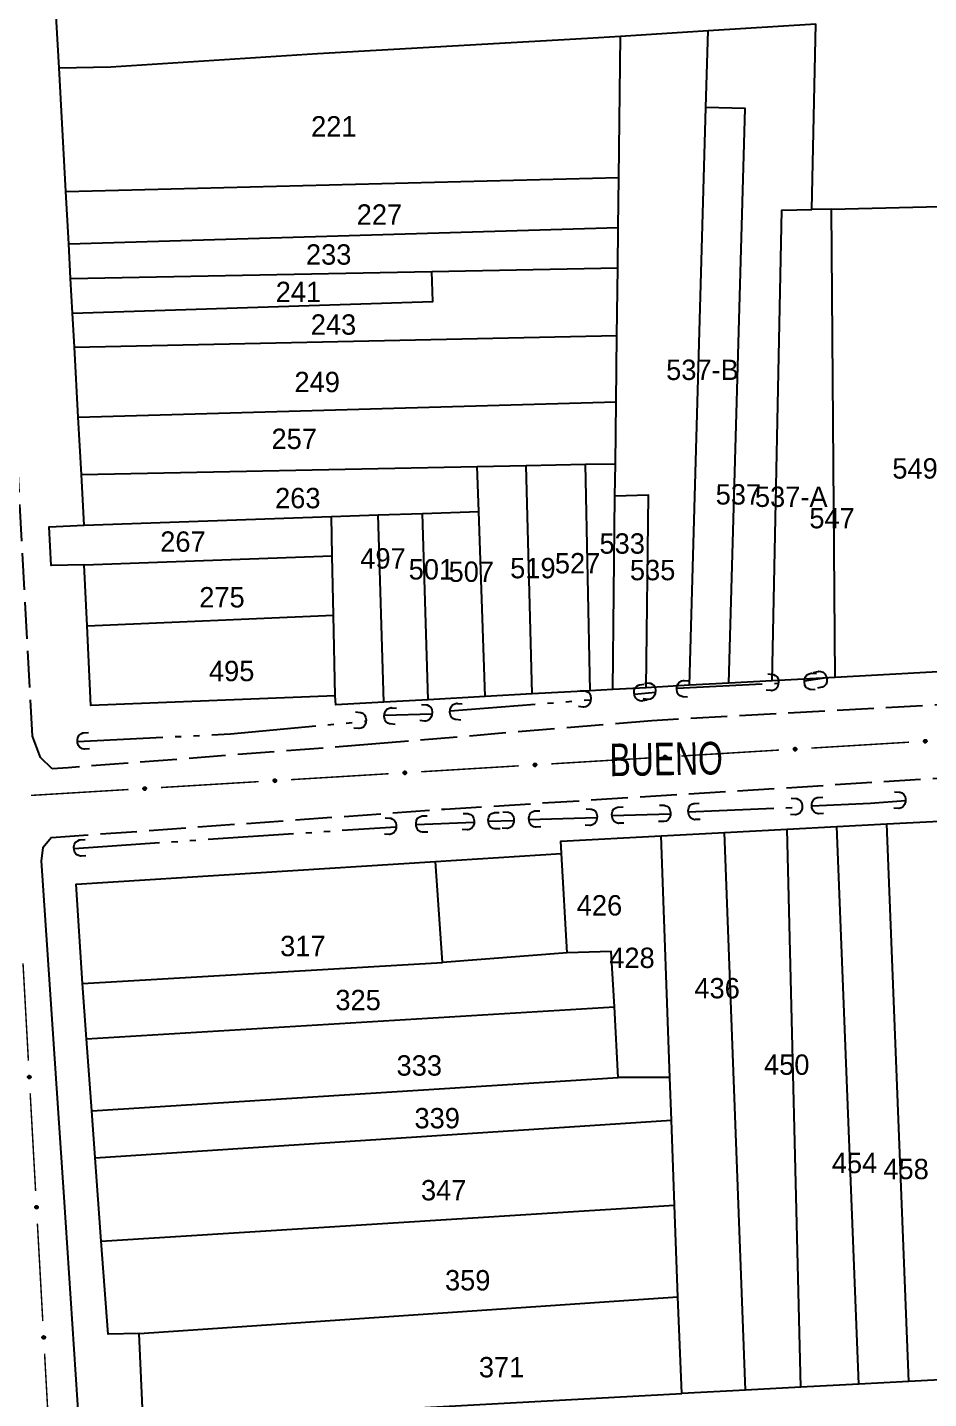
# Model space of a CAD drawing. Extents: x 201053 to 202535, y 4855063 to 4857394.
# Drawn here: x 201629.7 to 201740.4, y 4856616.6 to 4856784.9 of the extents above; entities that cross this region are included whole.
import ezdxf
from ezdxf.enums import TextEntityAlignment as Align

# ---------------------------------------------------------------- set-up
doc = ezdxf.new("R2010")
doc.units = 0
doc.header["$LTSCALE"] = 1.5
doc.header["$MEASUREMENT"] = 0
doc.linetypes.add('TRACO_05', pattern=[11, 7, -1, 0.5, -1, 0.5, -1])
doc.linetypes.add('TRACO_11', pattern=[8, 3, -1, 3, -1])
for name, color, linetype in [('CD_MALHA_LOTES', 7, 'CONTINUOUS'), ('HD-VALAS-DRENOS', 170, 'CONTINUOUS'), ('RU-QUADRA', 210, 'CONTINUOUS'), ('SV-BUEIRO-VALA', 7, 'CONTINUOUS'), ('SV-EIXO-RUA-PAV', 20, 'CONTINUOUS'), ('SV-RUA-PAVIM', 7, 'CONTINUOUS'), ('SV-TXT-RUA-PAV', 7, 'CONTINUOUS'), ('Th_NmrPort', 7, 'CONTINUOUS')]:
    doc.layers.add(name, color=color, linetype=linetype)
doc.styles.add('ARIAL', font='ARIAL.SHX')

# ---------------------------------------------------------------- blocks, each defined once
blk = doc.blocks.new('COD120', base_point=(202246.23, 4857300.32))
at = {"layer": 'SV-BUEIRO-VALA'}
blk.add_lwpolyline([(202245.23, 4857298.92), (202245.23, 4857299.503333), (202245.23, 4857299.590833), (202245.313333, 4857299.824167), (202245.48, 4857300.086667), (202245.73, 4857300.2325), (202246.063333, 4857300.32), (202246.396667, 4857300.32), (202246.73, 4857300.2325), (202246.98, 4857300.086667), (202247.146667, 4857299.824167), (202247.23, 4857299.590833), (202247.23, 4857299.503333), (202247.23, 4857298.92)], dxfattribs=at)

msp = doc.modelspace()

# ---------------------------------------------------------------- linework, layer by layer
at = {"layer": 'CD_MALHA_LOTES', "linetype": 'Continuous', "flags": 128}
for points in [[(201633.61, 4856779.89), (201633.3, 4856785.55), (201632.62, 4856796.88)], [(201702.53, 4856783.8), (201713.29, 4856784.48)], [(201713.02, 4856775.05), (201713.29, 4856784.48)], [(201713.29, 4856784.48), (201726.5, 4856785.32)], [(201726.02, 4856762.5), (201726.5, 4856785.32)], [(201633.61, 4856779.89), (201639.96, 4856780.03), (201665.34, 4856781.66), (201698.5, 4856783.55), (201702.53, 4856783.8)], [(201702.33, 4856766.46), (201702.53, 4856783.8)], [(201634.44, 4856764.73), (201633.61, 4856779.89)], [(201711.01, 4856704.11), (201713.02, 4856775.05)], [(201715.85, 4856704.37), (201717.86, 4856774.9), (201713.02, 4856775.05)], [(201634.44, 4856764.73), (201702.33, 4856766.46)], [(201702.25, 4856760.3), (201702.33, 4856766.46)], [(201634.8, 4856758.31), (201634.44, 4856764.73)], [(201721.17, 4856704.66), (201722.34, 4856762.41), (201726.02, 4856762.5)], [(201728.44, 4856762.56), (201726.02, 4856762.5)], [(201728.44, 4856762.56), (201743.42, 4856762.91)], [(201728.91, 4856705.08), (201728.44, 4856762.56)], [(201634.8, 4856758.31), (201702.25, 4856760.3)], [(201702.19, 4856755.36), (201702.25, 4856760.3)], [(201635.03, 4856754.06), (201634.8, 4856758.31)], [(201679.36, 4856754.92), (201702.19, 4856755.36)], [(201702.1, 4856747.06), (201702.19, 4856755.36)], [(201635.03, 4856754.06), (201679.36, 4856754.92)], [(201635.26, 4856749.8), (201635.03, 4856754.06)], [(201635.26, 4856749.8), (201679.5, 4856751.21), (201679.36, 4856754.92)], [(201635.49, 4856745.6), (201635.26, 4856749.8)], [(201635.49, 4856745.6), (201702.1, 4856747.06)], [(201702, 4856738.9), (201702.1, 4856747.06)], [(201635.97, 4856737.02), (201635.49, 4856745.6)], [(201635.97, 4856737.02), (201702, 4856738.9)], [(201701.91, 4856731.31), (201702, 4856738.9)], [(201636.35, 4856730), (201635.97, 4856737.02)], [(201636.35, 4856730), (201684.95, 4856730.97)], [(201684.95, 4856730.97), (201690.95, 4856731.09)], [(201685.14, 4856725.45), (201684.95, 4856730.97)], [(201690.95, 4856731.09), (201698.25, 4856731.24)], [(201691.68, 4856703.05), (201690.95, 4856731.09)], [(201698.25, 4856731.24), (201701.91, 4856731.31)], [(201698.82, 4856703.45), (201698.25, 4856731.24)], [(201701.86, 4856727.31), (201701.91, 4856731.31)], [(201636.69, 4856723.78), (201636.35, 4856730)], [(201701.58, 4856703.6), (201701.86, 4856727.31)], [(201705.7, 4856703.82), (201705.98, 4856727.45), (201701.86, 4856727.31)], [(201672.79, 4856725.02), (201678.22, 4856725.21)], [(201678.22, 4856725.21), (201685.14, 4856725.45)], [(201678.93, 4856702.34), (201678.22, 4856725.21)], [(201685.94, 4856702.73), (201685.14, 4856725.45)], [(201636.69, 4856718.91), (201632.62, 4856718.8), (201632.39, 4856723.55), (201636.69, 4856723.78)], [(201636.69, 4856723.78), (201667.04, 4856724.82)], [(201667.04, 4856724.82), (201672.79, 4856725.02)], [(201667.15, 4856720), (201667.04, 4856724.82)], [(201673.5, 4856702.04), (201672.79, 4856725.02)], [(201636.69, 4856718.91), (201667.15, 4856720)], [(201667.31, 4856712.71), (201667.15, 4856720)], [(201637.05, 4856711.41), (201636.69, 4856718.91)], [(201637.05, 4856711.41), (201667.31, 4856712.71)], [(201667.52, 4856702.82), (201667.31, 4856712.71)], [(201667.52, 4856702.82), (201637.51, 4856701.63), (201637.05, 4856711.41)], [(201728.91, 4856705.08), (201721.17, 4856704.66)], [(201743.02, 4856705.85), (201728.91, 4856705.08)], [(201698.82, 4856703.45), (201691.68, 4856703.05)], [(201701.58, 4856703.6), (201700.16, 4856703.52), (201698.82, 4856703.45)], [(201705.7, 4856703.82), (201701.58, 4856703.6)], [(201711.01, 4856704.11), (201705.7, 4856703.82)], [(201715.85, 4856704.37), (201711.01, 4856704.11)], [(201721.17, 4856704.66), (201715.85, 4856704.37)], [(201673.5, 4856702.04), (201667.58, 4856701.71), (201667.52, 4856702.82)], [(201678.93, 4856702.34), (201673.5, 4856702.04)], [(201685.94, 4856702.73), (201678.93, 4856702.34)], [(201691.68, 4856703.05), (201685.94, 4856702.73)], [(201715.31, 4856686.04), (201722.99, 4856686.45)], [(201722.99, 4856686.45), (201729.08, 4856686.77)], [(201724.67, 4856617.96), (201722.99, 4856686.45)], [(201729.08, 4856686.77), (201735.22, 4856687.09)], [(201731.8, 4856618.34), (201729.08, 4856686.77)], [(201735.22, 4856687.09), (201747.36, 4856687.73)], [(201737.93, 4856618.67), (201735.22, 4856687.09)], [(201695.29, 4856683.46), (201695.21, 4856684.98), (201707.52, 4856685.63)], [(201707.52, 4856685.63), (201715.31, 4856686.04)], [(201708.59, 4856655.98), (201707.52, 4856685.63)], [(201717.87, 4856617.59), (201715.31, 4856686.04)], [(201679.84, 4856682.49), (201695.29, 4856683.46)], [(201695.97, 4856671.27), (201695.29, 4856683.46)], [(201635.72, 4856679.72), (201679.84, 4856682.49)], [(201680.68, 4856670.08), (201679.84, 4856682.49)], [(201636.48, 4856667.53), (201635.72, 4856679.72)], [(201695.97, 4856671.27), (201680.68, 4856670.08)], [(201701.78, 4856664.66), (201701.4, 4856671.44), (201695.97, 4856671.27)], [(201636.48, 4856667.53), (201680.68, 4856670.08)], [(201636.98, 4856660.73), (201636.48, 4856667.53)], [(201636.98, 4856660.73), (201701.78, 4856664.66)], [(201702.25, 4856655.98), (201701.78, 4856664.66)], [(201637.62, 4856651.9), (201636.98, 4856660.73)], [(201637.62, 4856651.9), (201702.25, 4856655.98)], [(201708.59, 4856655.98), (201702.25, 4856655.98)], [(201708.78, 4856650.72), (201708.59, 4856655.98)], [(201638.05, 4856646.1), (201637.62, 4856651.9)], [(201638.05, 4856646.1), (201708.78, 4856650.72)], [(201709.15, 4856640.29), (201708.78, 4856650.72)], [(201638.79, 4856635.89), (201638.05, 4856646.1)], [(201638.79, 4856635.89), (201709.15, 4856640.29)], [(201709.56, 4856629.07), (201709.15, 4856640.29)], [(201643.45, 4856624.56), (201639.63, 4856624.48), (201638.79, 4856635.89)], [(201643.45, 4856624.56), (201709.56, 4856629.07)], [(201710.07, 4856617.17), (201709.56, 4856629.07)], [(201643.92, 4856613.6), (201643.45, 4856624.56)], [(201745.57, 4856619.09), (201737.93, 4856618.67)], [(201717.87, 4856617.59), (201710.07, 4856617.17)], [(201724.67, 4856617.96), (201717.87, 4856617.59)], [(201731.8, 4856618.34), (201724.67, 4856617.96)], [(201737.93, 4856618.67), (201731.8, 4856618.34)], [(201643.92, 4856613.6), (201710.07, 4856617.17)]]:
    msp.add_lwpolyline(points, dxfattribs=at)
at = {"layer": 'HD-VALAS-DRENOS', "linetype": 'TRACO_05'}
for points in [[(201725.13, 4856704.67, 3.42), (201727.82, 4856705.05, 3.42)], [(201704.24, 4856703.02, 3.41), (201706.82, 4856703.29, 3.42)], [(201709.45, 4856703.78, 3.42), (201721.93, 4856704.37, 3.42)], [(201681.61, 4856700.97, 3.4), (201698.88, 4856702.34, 3.41)], [(201673.55, 4856700.44, 3.4), (201679.41, 4856700.63, 3.41)], [(201635.88, 4856697.21, 3.4), (201654.66, 4856698.15, 3.4), (201671.28, 4856699.71, 3.4)], [(201726.02, 4856689.3, 3.26), (201733.22, 4856689.65, 3.26), (201737.53, 4856689.96, 3.26)], [(201701.5, 4856688.13, 3.47), (201708.67, 4856688.34, 3.47)], [(201710.86, 4856688.58, 3.23), (201724.84, 4856689.17, 3.25)], [(201635.45, 4856684.1, 3.89), (201675, 4856686.76, 3.51)], [(201677.44, 4856687.03, 3.46), (201684.56, 4856687.32, 3.47)], [(201686.31, 4856687.44, 3.47), (201689.45, 4856687.51, 3.47)], [(201691.3, 4856687.65, 3.47), (201699.65, 4856687.88, 3.47)]]:
    msp.add_polyline3d(points, dxfattribs=at)
at = {"layer": 'RU-QUADRA', "linetype": 'Continuous', "flags": 128}
for points in [[(201743.02, 4856705.85), (201728.91, 4856705.08), (201721.17, 4856704.66), (201715.85, 4856704.37), (201711.01, 4856704.11), (201705.7, 4856703.82), (201701.58, 4856703.6), (201700.16, 4856703.52), (201698.82, 4856703.45), (201691.68, 4856703.05), (201685.94, 4856702.73), (201678.93, 4856702.34), (201673.5, 4856702.04), (201667.58, 4856701.71), (201667.52, 4856702.82), (201637.51, 4856701.63), (201637.05, 4856711.41), (201636.69, 4856718.91), (201632.62, 4856718.8), (201632.39, 4856723.55), (201636.69, 4856723.78), (201636.35, 4856730), (201635.97, 4856737.02), (201635.49, 4856745.6), (201635.26, 4856749.8), (201635.03, 4856754.06), (201634.8, 4856758.31), (201634.44, 4856764.73), (201633.61, 4856779.89), (201632.62, 4856796.88)], [(201643.92, 4856613.6), (201643.45, 4856624.56), (201639.63, 4856624.48), (201638.79, 4856635.89), (201638.05, 4856646.1), (201637.62, 4856651.9), (201636.98, 4856660.73), (201636.48, 4856667.53), (201635.72, 4856679.72), (201679.84, 4856682.49), (201695.29, 4856683.46), (201695.21, 4856684.98), (201707.52, 4856685.63), (201715.31, 4856686.04), (201722.99, 4856686.45), (201729.08, 4856686.77), (201735.22, 4856687.09), (201747.36, 4856687.73)]]:
    msp.add_lwpolyline(points, dxfattribs=at)
at = {"layer": 'SV-EIXO-RUA-PAV'}
for points in [[(201723.831424, 4856696.384986), (201723.86333, 4856696.422054), (201723.898331, 4856696.447388), (201723.933606, 4856696.460115), (201723.96771, 4856696.463234), (201724.002959, 4856696.462495), (201724.038333, 4856696.453909), (201724.075484, 4856696.435683), (201724.112893, 4856696.403938), (201724.136488, 4856696.366376), (201724.150816, 4856696.332461), (201724.156116, 4856696.297087), (201724.154824, 4856696.262856), (201724.14469, 4856696.226406), (201724.125852, 4856696.188938), (201724.093021, 4856696.152094), (201724.058536, 4856696.127493), (201724.024093, 4856696.116079), (201723.988497, 4856696.110976), (201723.952519, 4856696.112162), (201723.917844, 4856696.12079), (201723.880153, 4856696.139825), (201723.844218, 4856696.172711), (201723.819289, 4856696.206826), (201723.807394, 4856696.241099), (201723.803159, 4856696.276257), (201723.803471, 4856696.311621), (201723.810621, 4856696.347539), (201723.831424, 4856696.384986)], [(201739.802122, 4856697.352869), (201739.834028, 4856697.389937), (201739.86903, 4856697.41527), (201739.904304, 4856697.427998), (201739.938408, 4856697.431116), (201739.973657, 4856697.430377), (201740.009032, 4856697.421791), (201740.046182, 4856697.403565), (201740.083591, 4856697.37182), (201740.107186, 4856697.334259), (201740.121514, 4856697.300343), (201740.126814, 4856697.264969), (201740.125522, 4856697.230738), (201740.115389, 4856697.194289), (201740.096551, 4856697.15682), (201740.063719, 4856697.119977), (201740.029234, 4856697.095376), (201739.994792, 4856697.083961), (201739.959195, 4856697.078859), (201739.923218, 4856697.080044), (201739.888542, 4856697.088673), (201739.850852, 4856697.107708), (201739.814916, 4856697.140594), (201739.789987, 4856697.174708), (201739.778092, 4856697.208982), (201739.773857, 4856697.24414), (201739.774169, 4856697.279503), (201739.781319, 4856697.315422), (201739.802122, 4856697.352869)], [(201707.860725, 4856695.417104), (201707.892631, 4856695.454172), (201707.927633, 4856695.479505), (201707.962908, 4856695.492232), (201707.997012, 4856695.495351), (201708.032261, 4856695.494612), (201708.067635, 4856695.486026), (201708.104786, 4856695.4678), (201708.142194, 4856695.436055), (201708.16579, 4856695.398494), (201708.180118, 4856695.364578), (201708.185417, 4856695.329204), (201708.184126, 4856695.294973), (201708.173992, 4856695.258524), (201708.155154, 4856695.221055), (201708.122323, 4856695.184212), (201708.087838, 4856695.159611), (201708.053395, 4856695.148196), (201708.017799, 4856695.143094), (201707.981821, 4856695.144279), (201707.947146, 4856695.152908), (201707.909455, 4856695.171942), (201707.87352, 4856695.204829), (201707.848591, 4856695.238943), (201707.836695, 4856695.273216), (201707.832461, 4856695.308375), (201707.832772, 4856695.343738), (201707.839923, 4856695.379657), (201707.860725, 4856695.417104)], [(201675.919329, 4856693.481338), (201675.951235, 4856693.518406), (201675.986237, 4856693.54374), (201676.021511, 4856693.556467), (201676.055615, 4856693.559586), (201676.090864, 4856693.558847), (201676.126238, 4856693.550261), (201676.163389, 4856693.532035), (201676.200798, 4856693.50029), (201676.224393, 4856693.462729), (201676.238721, 4856693.428813), (201676.244021, 4856693.393439), (201676.242729, 4856693.359208), (201676.232595, 4856693.322758), (201676.213758, 4856693.28529), (201676.180926, 4856693.248447), (201676.146441, 4856693.223846), (201676.111999, 4856693.212431), (201676.076402, 4856693.207328), (201676.040424, 4856693.208514), (201676.005749, 4856693.217142), (201675.968059, 4856693.236177), (201675.932123, 4856693.269064), (201675.907194, 4856693.303178), (201675.895299, 4856693.337451), (201675.891064, 4856693.37261), (201675.891376, 4856693.407973), (201675.898526, 4856693.443891), (201675.919329, 4856693.481338)], [(201691.890027, 4856694.449221), (201691.921933, 4856694.486289), (201691.956935, 4856694.511623), (201691.992209, 4856694.52435), (201692.026313, 4856694.527469), (201692.061563, 4856694.52673), (201692.096937, 4856694.518144), (201692.134087, 4856694.499918), (201692.171496, 4856694.468173), (201692.195092, 4856694.430611), (201692.209419, 4856694.396696), (201692.214719, 4856694.361322), (201692.213427, 4856694.327091), (201692.203294, 4856694.290641), (201692.184456, 4856694.253173), (201692.151624, 4856694.216329), (201692.117139, 4856694.191728), (201692.082697, 4856694.180314), (201692.0471, 4856694.175211), (201692.011123, 4856694.176397), (201691.976447, 4856694.185025), (201691.938757, 4856694.20406), (201691.902822, 4856694.236946), (201691.877892, 4856694.271061), (201691.865997, 4856694.305334), (201691.861763, 4856694.340492), (201691.862074, 4856694.375856), (201691.869224, 4856694.411774), (201691.890027, 4856694.449221)], [(201643.977932, 4856691.545573), (201644.009838, 4856691.582641), (201644.04484, 4856691.607975), (201644.080115, 4856691.620702), (201644.114218, 4856691.623821), (201644.149468, 4856691.623082), (201644.184842, 4856691.614496), (201644.221992, 4856691.59627), (201644.259401, 4856691.564525), (201644.282997, 4856691.526963), (201644.297325, 4856691.493048), (201644.302624, 4856691.457674), (201644.301333, 4856691.423443), (201644.291199, 4856691.386993), (201644.272361, 4856691.349525), (201644.23953, 4856691.312682), (201644.205045, 4856691.28808), (201644.170602, 4856691.276666), (201644.135006, 4856691.271563), (201644.099028, 4856691.272749), (201644.064352, 4856691.281377), (201644.026662, 4856691.300412), (201643.990727, 4856691.333299), (201643.965797, 4856691.367413), (201643.953902, 4856691.401686), (201643.949668, 4856691.436844), (201643.949979, 4856691.472208), (201643.957129, 4856691.508126), (201643.977932, 4856691.545573)], [(201659.948631, 4856692.513456), (201659.980537, 4856692.550524), (201660.015538, 4856692.575858), (201660.050813, 4856692.588585), (201660.084917, 4856692.591703), (201660.120166, 4856692.590964), (201660.15554, 4856692.582379), (201660.192691, 4856692.564153), (201660.2301, 4856692.532407), (201660.253695, 4856692.494846), (201660.268023, 4856692.460931), (201660.273322, 4856692.425556), (201660.272031, 4856692.391326), (201660.261897, 4856692.354876), (201660.243059, 4856692.317408), (201660.210228, 4856692.280564), (201660.175743, 4856692.255963), (201660.1413, 4856692.244549), (201660.105704, 4856692.239446), (201660.069726, 4856692.240632), (201660.035051, 4856692.24926), (201659.99736, 4856692.268295), (201659.961425, 4856692.301181), (201659.936496, 4856692.335296), (201659.924601, 4856692.369569), (201659.920366, 4856692.404727), (201659.920677, 4856692.440091), (201659.927828, 4856692.476009), (201659.948631, 4856692.513456)], [(201630.057252, 4856656.175055), (201630.094151, 4856656.142954), (201630.1193, 4856656.107819), (201630.131841, 4856656.072478), (201630.13478, 4856656.038358), (201630.133855, 4856656.003113), (201630.125083, 4856655.967785), (201630.106662, 4856655.930731), (201630.07472, 4856655.89349), (201630.037034, 4856655.870093), (201630.003044, 4856655.855944), (201629.967642, 4856655.850831), (201629.933419, 4856655.852303), (201629.897023, 4856655.862628), (201629.859655, 4856655.881664), (201629.822985, 4856655.914689), (201629.798566, 4856655.949303), (201629.787333, 4856655.983805), (201629.782418, 4856656.019428), (201629.783793, 4856656.055399), (201629.792604, 4856656.090028), (201629.811837, 4856656.127618), (201629.844913, 4856656.163379), (201629.879158, 4856656.188129), (201629.913494, 4856656.199843), (201629.948674, 4856656.203892), (201629.984035, 4856656.203394), (201630.019915, 4856656.196055), (201630.057252, 4856656.175055)], [(201630.940931, 4856640.199476), (201630.97783, 4856640.167375), (201631.002979, 4856640.13224), (201631.01552, 4856640.096899), (201631.018459, 4856640.062779), (201631.017534, 4856640.027535), (201631.008762, 4856639.992206), (201630.990341, 4856639.955152), (201630.958399, 4856639.917911), (201630.920713, 4856639.894514), (201630.886723, 4856639.880365), (201630.851321, 4856639.875252), (201630.817098, 4856639.876724), (201630.780702, 4856639.88705), (201630.743334, 4856639.906085), (201630.706664, 4856639.93911), (201630.682245, 4856639.973724), (201630.671012, 4856640.008227), (201630.666097, 4856640.04385), (201630.667472, 4856640.07982), (201630.676283, 4856640.11445), (201630.695517, 4856640.15204), (201630.728592, 4856640.187801), (201630.762837, 4856640.21255), (201630.797173, 4856640.224264), (201630.832353, 4856640.228313), (201630.867714, 4856640.227816), (201630.903594, 4856640.220476), (201630.940931, 4856640.199476)], [(201631.82461, 4856624.223898), (201631.86151, 4856624.191797), (201631.886658, 4856624.156662), (201631.899199, 4856624.121321), (201631.902138, 4856624.087201), (201631.901214, 4856624.051956), (201631.892441, 4856624.016628), (201631.87402, 4856623.979574), (201631.842078, 4856623.942333), (201631.804392, 4856623.918935), (201631.770402, 4856623.904787), (201631.735, 4856623.899674), (201631.700777, 4856623.901146), (201631.664381, 4856623.911471), (201631.627013, 4856623.930506), (201631.590343, 4856623.963532), (201631.565924, 4856623.998146), (201631.554691, 4856624.032648), (201631.549776, 4856624.068271), (201631.551151, 4856624.104242), (201631.559962, 4856624.138871), (201631.579196, 4856624.176461), (201631.612271, 4856624.212222), (201631.646516, 4856624.236971), (201631.680852, 4856624.248686), (201631.716032, 4856624.252735), (201631.751393, 4856624.252237), (201631.787273, 4856624.244898), (201631.82461, 4856624.223898)]]:
    msp.add_lwpolyline(points, close=True, dxfattribs=at)
for points in [[(201723.831424, 4856696.384986), (201724.075484, 4856696.435683)], [(201723.849624, 4856696.404471), (201724.049552, 4856696.443928)], [(201723.86333, 4856696.422054), (201724.038333, 4856696.453909)], [(201723.88322, 4856696.436582), (201724.01187, 4856696.456682)], [(201723.898331, 4856696.447388), (201724.002959, 4856696.462495)], [(201739.773857, 4856697.24414), (201740.121514, 4856697.300343)], [(201739.774169, 4856697.279503), (201740.107186, 4856697.334259)], [(201739.777727, 4856697.263144), (201740.109277, 4856697.31878)], [(201739.778092, 4856697.208982), (201740.126814, 4856697.264969)], [(201739.778594, 4856697.226287), (201740.122567, 4856697.279942)], [(201739.781319, 4856697.315422), (201740.083591, 4856697.37182)], [(201739.782474, 4856697.297608), (201740.090787, 4856697.353202)], [(201739.78755, 4856697.191287), (201740.123186, 4856697.247171)], [(201739.789987, 4856697.174708), (201740.125522, 4856697.230738)], [(201739.792669, 4856697.332401), (201740.061483, 4856697.385602)], [(201739.802122, 4856697.352869), (201740.046182, 4856697.403565)], [(201739.804679, 4856697.156783), (201740.115798, 4856697.21118)], [(201739.814916, 4856697.140594), (201740.115389, 4856697.194289)], [(201739.820322, 4856697.372354), (201740.02025, 4856697.411811)], [(201739.834028, 4856697.389937), (201740.009032, 4856697.421791)], [(201739.836624, 4856697.12591), (201740.102962, 4856697.17486)], [(201739.850852, 4856697.107708), (201740.096551, 4856697.15682)], [(201739.853918, 4856697.404464), (201739.982568, 4856697.424564)], [(201739.86903, 4856697.41527), (201739.973657, 4856697.430377)], [(201739.87505, 4856697.100898), (201740.072419, 4856697.137466)], [(201739.888542, 4856697.088673), (201740.063719, 4856697.119977)], [(201739.910173, 4856697.085255), (201740.040102, 4856697.1068)], [(201739.923218, 4856697.080044), (201740.029234, 4856697.095376)], [(201707.832461, 4856695.308375), (201708.180118, 4856695.364578)], [(201707.832772, 4856695.343738), (201708.16579, 4856695.398494)], [(201707.836331, 4856695.327379), (201708.16788, 4856695.383015)], [(201707.836695, 4856695.273216), (201708.185417, 4856695.329204)], [(201707.837197, 4856695.290522), (201708.18117, 4856695.344177)], [(201707.839923, 4856695.379657), (201708.142194, 4856695.436055)], [(201707.841077, 4856695.361842), (201708.14939, 4856695.417437)], [(201707.846154, 4856695.255522), (201708.181789, 4856695.311406)], [(201707.848591, 4856695.238943), (201708.184126, 4856695.294973)], [(201707.851272, 4856695.396636), (201708.120086, 4856695.449837)], [(201707.860725, 4856695.417104), (201708.104786, 4856695.4678)], [(201707.863282, 4856695.221017), (201708.174401, 4856695.275415)], [(201707.87352, 4856695.204829), (201708.173992, 4856695.258524)], [(201707.878925, 4856695.436589), (201708.078854, 4856695.476045)], [(201707.892631, 4856695.454172), (201708.067635, 4856695.486026)], [(201707.895228, 4856695.190145), (201708.161565, 4856695.239094)], [(201707.909455, 4856695.171942), (201708.155154, 4856695.221055)], [(201707.912522, 4856695.468699), (201708.041171, 4856695.488799)], [(201707.927633, 4856695.479505), (201708.032261, 4856695.494612)], [(201707.933653, 4856695.165133), (201708.131023, 4856695.201701)], [(201707.947146, 4856695.152908), (201708.122323, 4856695.184212)], [(201707.968777, 4856695.14949), (201708.098706, 4856695.171035)], [(201707.981821, 4856695.144279), (201708.087838, 4856695.159611)], [(201723.803159, 4856696.276257), (201724.150816, 4856696.332461)], [(201723.803471, 4856696.311621), (201724.136488, 4856696.366376)], [(201723.807029, 4856696.295262), (201724.138579, 4856696.350898)], [(201723.807394, 4856696.241099), (201724.156116, 4856696.297087)], [(201723.807896, 4856696.258405), (201724.151869, 4856696.312059)], [(201723.810621, 4856696.347539), (201724.112893, 4856696.403938)], [(201723.811776, 4856696.329725), (201724.120088, 4856696.38532)], [(201723.816852, 4856696.223405), (201724.152488, 4856696.279288)], [(201723.819289, 4856696.206826), (201724.154824, 4856696.262856)], [(201723.82197, 4856696.364519), (201724.090784, 4856696.417719)], [(201723.83398, 4856696.1889), (201724.1451, 4856696.243298)], [(201723.844218, 4856696.172711), (201724.14469, 4856696.226406)], [(201723.865926, 4856696.158027), (201724.132264, 4856696.206977)], [(201723.880153, 4856696.139825), (201724.125852, 4856696.188938)], [(201723.904351, 4856696.133016), (201724.101721, 4856696.169583)], [(201723.917844, 4856696.12079), (201724.093021, 4856696.152094)], [(201723.939475, 4856696.117373), (201724.069404, 4856696.138917)], [(201723.952519, 4856696.112162), (201724.058536, 4856696.127493)], [(201675.891064, 4856693.37261), (201676.238721, 4856693.428813)], [(201675.891376, 4856693.407973), (201676.224393, 4856693.462729)], [(201675.894934, 4856693.391614), (201676.226484, 4856693.44725)], [(201675.895299, 4856693.337451), (201676.244021, 4856693.393439)], [(201675.895801, 4856693.354757), (201676.239774, 4856693.408411)], [(201675.898526, 4856693.443891), (201676.200798, 4856693.50029)], [(201675.899681, 4856693.426077), (201676.207993, 4856693.481672)], [(201675.904757, 4856693.319757), (201676.240393, 4856693.37564)], [(201675.907194, 4856693.303178), (201676.242729, 4856693.359208)], [(201675.909875, 4856693.460871), (201676.178689, 4856693.514072)], [(201675.919329, 4856693.481338), (201676.163389, 4856693.532035)], [(201675.921886, 4856693.285252), (201676.233005, 4856693.33965)], [(201675.932123, 4856693.269064), (201676.232595, 4856693.322758)], [(201675.937529, 4856693.500823), (201676.137457, 4856693.54028)], [(201675.951235, 4856693.518406), (201676.126238, 4856693.550261)], [(201675.953831, 4856693.25438), (201676.220169, 4856693.303329)], [(201675.968059, 4856693.236177), (201676.213758, 4856693.28529)], [(201675.971125, 4856693.532934), (201676.099775, 4856693.553034)], [(201675.986237, 4856693.54374), (201676.090864, 4856693.558847)], [(201675.992257, 4856693.229368), (201676.189626, 4856693.265936)], [(201676.005749, 4856693.217142), (201676.180926, 4856693.248447)], [(201676.02738, 4856693.213725), (201676.157309, 4856693.23527)], [(201676.040424, 4856693.208514), (201676.146441, 4856693.223846)], [(201691.861763, 4856694.340492), (201692.209419, 4856694.396696)], [(201691.862074, 4856694.375856), (201692.195092, 4856694.430611)], [(201691.865633, 4856694.359497), (201692.197182, 4856694.415132)], [(201691.865997, 4856694.305334), (201692.214719, 4856694.361322)], [(201691.866499, 4856694.322639), (201692.210472, 4856694.376294)], [(201691.869224, 4856694.411774), (201692.171496, 4856694.468173)], [(201691.870379, 4856694.39396), (201692.178692, 4856694.449554)], [(201691.875455, 4856694.28764), (201692.211091, 4856694.343523)], [(201691.877892, 4856694.271061), (201692.213427, 4856694.327091)], [(201691.880574, 4856694.428753), (201692.149388, 4856694.481954)], [(201691.890027, 4856694.449221), (201692.134087, 4856694.499918)], [(201691.892584, 4856694.253135), (201692.203703, 4856694.307533)], [(201691.902822, 4856694.236946), (201692.203294, 4856694.290641)], [(201691.908227, 4856694.468706), (201692.108156, 4856694.508163)], [(201691.921933, 4856694.486289), (201692.096937, 4856694.518144)], [(201691.924529, 4856694.222262), (201692.190867, 4856694.271212)], [(201691.938757, 4856694.20406), (201692.184456, 4856694.253173)], [(201691.941824, 4856694.500817), (201692.070473, 4856694.520916)], [(201691.956935, 4856694.511623), (201692.061563, 4856694.52673)], [(201691.962955, 4856694.19725), (201692.160325, 4856694.233818)], [(201691.976447, 4856694.185025), (201692.151624, 4856694.216329)], [(201691.998079, 4856694.181608), (201692.128007, 4856694.203152)], [(201692.011123, 4856694.176397), (201692.117139, 4856694.191728)], [(201643.949668, 4856691.436844), (201644.297325, 4856691.493048)], [(201643.949979, 4856691.472208), (201644.282997, 4856691.526963)], [(201643.953538, 4856691.455849), (201644.285087, 4856691.511485)], [(201643.953902, 4856691.401686), (201644.302624, 4856691.457674)], [(201643.954404, 4856691.418992), (201644.298377, 4856691.472646)], [(201643.957129, 4856691.508126), (201644.259401, 4856691.564525)], [(201643.958284, 4856691.490312), (201644.266597, 4856691.545907)], [(201643.963361, 4856691.383992), (201644.298996, 4856691.439875)], [(201643.965797, 4856691.367413), (201644.301333, 4856691.423443)], [(201643.968479, 4856691.525106), (201644.237293, 4856691.578306)], [(201643.977932, 4856691.545573), (201644.221992, 4856691.59627)], [(201643.980489, 4856691.349487), (201644.291608, 4856691.403885)], [(201643.990727, 4856691.333299), (201644.291199, 4856691.386993)], [(201643.996132, 4856691.565058), (201644.196061, 4856691.604515)], [(201644.009838, 4856691.582641), (201644.184842, 4856691.614496)], [(201644.029729, 4856691.597169), (201644.158378, 4856691.617269)], [(201644.04484, 4856691.607975), (201644.149468, 4856691.623082)], [(201659.920366, 4856692.404727), (201660.268023, 4856692.460931)], [(201659.920677, 4856692.440091), (201660.253695, 4856692.494846)], [(201659.924236, 4856692.423731), (201660.255786, 4856692.479367)], [(201659.924601, 4856692.369569), (201660.273322, 4856692.425556)], [(201659.925103, 4856692.386874), (201660.269076, 4856692.440529)], [(201659.927828, 4856692.476009), (201660.2301, 4856692.532407)], [(201659.928983, 4856692.458195), (201660.237295, 4856692.513789)], [(201659.934059, 4856692.351874), (201660.269695, 4856692.407758)], [(201659.936496, 4856692.335296), (201660.272031, 4856692.391326)], [(201659.939177, 4856692.492988), (201660.207991, 4856692.546189)], [(201659.948631, 4856692.513456), (201660.192691, 4856692.564153)], [(201659.951187, 4856692.31737), (201660.262307, 4856692.371767)], [(201659.961425, 4856692.301181), (201660.261897, 4856692.354876)], [(201659.96683, 4856692.532941), (201660.166759, 4856692.572398)], [(201659.980537, 4856692.550524), (201660.15554, 4856692.582379)], [(201659.983133, 4856692.286497), (201660.24947, 4856692.335447)], [(201659.99736, 4856692.268295), (201660.243059, 4856692.317408)], [(201660.000427, 4856692.565051), (201660.129076, 4856692.585151)], [(201660.015538, 4856692.575858), (201660.120166, 4856692.590964)], [(201660.021558, 4856692.261485), (201660.218928, 4856692.298053)], [(201660.035051, 4856692.24926), (201660.210228, 4856692.280564)], [(201660.056682, 4856692.245843), (201660.186611, 4856692.267387)], [(201660.069726, 4856692.240632), (201660.175743, 4856692.255963)], [(201644.012435, 4856691.318615), (201644.278772, 4856691.367564)], [(201644.026662, 4856691.300412), (201644.272361, 4856691.349525)], [(201644.05086, 4856691.293603), (201644.24823, 4856691.330171)], [(201644.064352, 4856691.281377), (201644.23953, 4856691.312682)], [(201644.085984, 4856691.27796), (201644.215913, 4856691.299504)], [(201644.099028, 4856691.272749), (201644.205045, 4856691.28808)], [(201629.783793, 4856656.055399), (201629.798566, 4856655.949303)], [(201629.789073, 4856656.068416), (201629.809932, 4856655.938375)], [(201629.792604, 4856656.090028), (201629.822985, 4856655.914689)], [(201629.804901, 4856656.103456), (201629.840428, 4856655.905897)], [(201629.811837, 4856656.127618), (201629.859655, 4856655.881664)], [(201629.830115, 4856656.141749), (201629.87766, 4856655.875157)], [(201629.844913, 4856656.163379), (201629.897023, 4856655.862628)], [(201629.861155, 4856656.173532), (201629.913912, 4856655.86213)], [(201629.879158, 4856656.188129), (201629.933419, 4856655.852303)], [(201629.89575, 4856656.190478), (201629.949863, 4856655.854552)], [(201629.913494, 4856656.199843), (201629.967642, 4856655.850831)], [(201629.930796, 4856656.19925), (201629.982637, 4856655.854999)], [(201629.948674, 4856656.203892), (201630.003044, 4856655.855944)], [(201629.967658, 4856656.199922), (201630.021545, 4856655.868084)], [(201629.984035, 4856656.203394), (201630.037034, 4856655.870093)], [(201630.002095, 4856656.194994), (201630.056064, 4856655.886392)], [(201630.019915, 4856656.196055), (201630.07472, 4856655.89349)], [(201630.036835, 4856656.184616), (201630.088618, 4856655.915525)], [(201630.057252, 4856656.175055), (201630.106662, 4856655.930731)], [(201630.076641, 4856656.156752), (201630.115043, 4856655.956619)], [(201630.094151, 4856656.142954), (201630.125083, 4856655.967785)], [(201630.108574, 4856656.122987), (201630.127995, 4856655.994233)], [(201630.1193, 4856656.107819), (201630.133855, 4856656.003113)], [(201630.667472, 4856640.07982), (201630.682245, 4856639.973724)], [(201630.672752, 4856640.092837), (201630.693611, 4856639.962796)], [(201630.676283, 4856640.11445), (201630.706664, 4856639.93911)], [(201630.68858, 4856640.127878), (201630.724107, 4856639.930318)], [(201630.695517, 4856640.15204), (201630.743334, 4856639.906085)], [(201630.713794, 4856640.166171), (201630.761339, 4856639.899579)], [(201630.728592, 4856640.187801), (201630.780702, 4856639.88705)], [(201630.744834, 4856640.197953), (201630.797591, 4856639.886551)], [(201630.762837, 4856640.21255), (201630.817098, 4856639.876724)], [(201630.779429, 4856640.214899), (201630.833542, 4856639.878974)], [(201630.797173, 4856640.224264), (201630.851321, 4856639.875252)], [(201630.814475, 4856640.223671), (201630.866316, 4856639.87942)], [(201630.832353, 4856640.228313), (201630.886723, 4856639.880365)], [(201630.851337, 4856640.224343), (201630.905224, 4856639.892505)], [(201630.867714, 4856640.227816), (201630.920713, 4856639.894514)], [(201630.885774, 4856640.219415), (201630.939743, 4856639.910814)], [(201630.903594, 4856640.220476), (201630.958399, 4856639.917911)], [(201630.920514, 4856640.209037), (201630.972297, 4856639.939947)], [(201630.940931, 4856640.199476), (201630.990341, 4856639.955152)], [(201630.96032, 4856640.181174), (201630.998722, 4856639.98104)], [(201630.97783, 4856640.167375), (201631.008762, 4856639.992206)], [(201630.992253, 4856640.147408), (201631.011674, 4856640.018655)], [(201631.002979, 4856640.13224), (201631.017534, 4856640.027535)], [(201631.551151, 4856624.104242), (201631.565924, 4856623.998146)], [(201631.556431, 4856624.117258), (201631.57729, 4856623.987218)], [(201631.559962, 4856624.138871), (201631.590343, 4856623.963532)], [(201631.572259, 4856624.152299), (201631.607786, 4856623.954739)], [(201631.579196, 4856624.176461), (201631.627013, 4856623.930506)], [(201631.597473, 4856624.190592), (201631.645018, 4856623.924)], [(201631.612271, 4856624.212222), (201631.664381, 4856623.911471)], [(201631.628513, 4856624.222375), (201631.68127, 4856623.910973)], [(201631.646516, 4856624.236971), (201631.700777, 4856623.901146)], [(201631.663108, 4856624.239321), (201631.717221, 4856623.903395)], [(201631.680852, 4856624.248686), (201631.735, 4856623.899674)], [(201631.698154, 4856624.248092), (201631.749995, 4856623.903841)], [(201631.716032, 4856624.252735), (201631.770402, 4856623.904787)], [(201631.735016, 4856624.248765), (201631.788903, 4856623.916926)], [(201631.751393, 4856624.252237), (201631.804392, 4856623.918935)], [(201631.769454, 4856624.243837), (201631.823422, 4856623.935235)], [(201631.787273, 4856624.244898), (201631.842078, 4856623.942333)], [(201631.804193, 4856624.233459), (201631.855976, 4856623.964368)], [(201631.82461, 4856624.223898), (201631.87402, 4856623.979574)], [(201631.843999, 4856624.205595), (201631.882401, 4856624.005461)], [(201631.86151, 4856624.191797), (201631.892441, 4856624.016628)], [(201631.875932, 4856624.17183), (201631.895354, 4856624.043076)], [(201631.886658, 4856624.156662), (201631.901214, 4856624.051956)]]:
    msp.add_lwpolyline(points, dxfattribs=at)
at = {"layer": 'SV-EIXO-RUA-PAV', "const_width": 0.18}
for points in [[(201725.977837, 4856696.404784), (201737.955861, 4856697.130696)], [(201694.036441, 4856694.469019), (201706.014465, 4856695.194931)], [(201710.007139, 4856695.436902), (201721.985163, 4856696.162814)], [(201662.095044, 4856692.533254), (201674.073068, 4856693.259166)], [(201678.065743, 4856693.501136), (201690.043766, 4856694.227048)], [(201630.153648, 4856690.597489), (201642.131671, 4856691.323401)], [(201646.124346, 4856691.565371), (201658.10237, 4856692.291283)], [(201629.182056, 4856670.004145), (201629.844815, 4856658.022461)], [(201630.065735, 4856654.028566), (201630.728494, 4856642.046883)], [(201630.949414, 4856638.052988), (201631.612173, 4856626.071304)], [(201631.833093, 4856622.077409), (201632.495852, 4856610.095725)]]:
    msp.add_lwpolyline(points, dxfattribs=at)
at = {"layer": 'SV-RUA-PAVIM', "linetype": 'TRACO_11'}
for points in [[(201840.92, 4856711.69, 5.78), (201840.15, 4856708.7, 5.77), (201838.39, 4856708.42, 6.02), (201801.72, 4856705.29, 6.02), (201793.53, 4856704.56, 3.4), (201706.4, 4856699.76, 3.23), (201672, 4856696.88, 3.22), (201634.73, 4856693.99, 3.44), (201632.78, 4856693.86, 3.46), (201631.32, 4856695.25, 3.54), (201630.34, 4856697.85, 3.74), (201625.9, 4856780.16, 3.57), (201623.57, 4856830.14, 3.57), (201620.96, 4856879.24, 4.99), (201616.67, 4856952.13, 6.89), (201615.62, 4856974.62, 6.89), (201615.41, 4856978.52, 6.34), (201615.92, 4856982.44, 5.98), (201617.59, 4856985.66, 5.63), (201619.73, 4856987.73, 5.43)], [(201632.7, 4856685.43, 3.77), (201680.99, 4856688.92, 3.79), (201791.11, 4856695.82, 3.58), (201802.64, 4856696.22, 3.58), (201837.85, 4856697.48, 5.84)]]:
    msp.add_polyline3d(points, dxfattribs=at)
at = {"layer": 'SV-RUA-PAVIM', "linetype": 'Continuous'}
msp.add_polyline3d([(201632.7, 4856685.43, 3.77), (201631.6, 4856684.16, 3.77), (201631.4, 4856682.58, 3.77), (201634.19, 4856641.27, 5.27), (201637.89, 4856585.33, 5.27), (201641.03, 4856532.31, 5.27), (201643.45, 4856492.71, 5.27), (201643.99, 4856484.36, 9.99), (201645.94, 4856479.67, 10.21), (201649.1, 4856478.52, 10.21), (201853.16, 4856491.83, 11.12), (201854.99, 4856492.61, 11.12), (201856.37, 4856493.96, 11.12), (201857.26, 4856495.75, 11.12), (201857.75, 4856497.51, 11.12), (201854.54, 4856539.06, 11.12), (201847.81, 4856624.7, 8.76), (201842.56, 4856694.02, 5.84), (201841.78, 4856696.1, 5.84), (201840.31, 4856697.38, 5.84), (201837.85, 4856697.48, 5.84)], dxfattribs=at)

# ---------------------------------------------------------------- block references
at = {"layer": 'SV-BUEIRO-VALA'}
for p, rotation in [((201721.93, 4856704.37, 2.75), 264), ((201725.13, 4856704.67, 2.75), 85), ((201727.82, 4856705.05, 2.75), 284), ((201698.88, 4856702.34, 2.75), 264), ((201704.24, 4856703.02, 2.75), 101), ((201706.82, 4856703.29, 2.75), 264), ((201709.45, 4856703.78, 2.75), 85), ((201679.41, 4856700.63, 2.75), 264), ((201681.61, 4856700.97, 2.75), 85), ((201671.28, 4856699.71, 2.75), 264), ((201673.55, 4856700.44, 2.75), 85), ((201635.88, 4856697.21, 2.75), 94), ((201724.84, 4856689.17, 5.67), 267), ((201726.02, 4856689.3, 5.67), 93.00000000000001), ((201737.53, 4856689.96, 5.67), 267), ((201677.44, 4856687.03, 5.67), 93.00000000000001), ((201684.56, 4856687.32, 5.67), 267), ((201686.31, 4856687.44, 5.67), 93.00000000000001), ((201689.45, 4856687.51, 5.67), 267), ((201691.3, 4856687.65, 5.67), 93.00000000000001), ((201699.65, 4856687.88, 5.67), 267), ((201701.5, 4856688.13, 5.67), 93.00000000000001), ((201708.67, 4856688.34, 5.67), 267), ((201710.86, 4856688.58, 5.67), 93.00000000000001), ((201675, 4856686.76, 5.67), 267), ((201635.45, 4856684.1, 5.67), 93.00000000000001)]:
    msp.add_blockref('COD120', p, dxfattribs=dict(at, rotation=rotation))

# ---------------------------------------------------------------- texts
at = {"layer": 'SV-TXT-RUA-PAV', "style": 'ARIAL', "width": 0.7}
msp.add_text('BUENO', height=4, rotation=1, dxfattribs=at).set_placement((201701.22, 4856692.95))
at = {"layer": 'Th_NmrPort', "color": 1}
for s, p in [('221', (201664.551957, 4856772.718526)), ('227', (201670.148559, 4856761.892248)), ('233', (201663.918559, 4856756.992248)), ('241', (201660.208559, 4856752.392248)), ('243', (201664.508559, 4856748.392248)), ('537-B', (201708.14, 4856742.836667)), ('249', (201662.508559, 4856741.342248)), ('257', (201659.688559, 4856734.362248)), ('549', (201735.905778, 4856730.731194)), ('537', (201714.22, 4856727.546667)), ('537-A', (201719.04, 4856727.256667)), ('263', (201660.128559, 4856727.092248)), ('547', (201725.72, 4856724.63)), ('267', (201646.028559, 4856721.752248)), ('533', (201699.956321, 4856721.516481)), ('497', (201670.59, 4856719.686667)), ('527', (201694.48, 4856719.096667)), ('501', (201676.53, 4856718.346667)), ('507', (201681.43, 4856718.056667)), ('519', (201688.99, 4856718.496667)), ('535', (201703.690764, 4856718.257074)), ('275', (201650.821957, 4856714.918526)), ('495', (201652.011957, 4856705.868526)), ('426', (201697.166042, 4856677.107858)), ('317', (201660.752563, 4856672.11344)), ('428', (201701.157045, 4856670.662953)), ('436', (201711.607748, 4856666.939214)), ('325', (201667.532563, 4856665.48344)), ('333', (201675.042563, 4856657.45344)), ('450', (201720.157045, 4856657.552953)), ('339', (201677.242563, 4856650.98344)), ('454', (201728.477045, 4856645.482953)), ('458', (201734.807045, 4856644.742953)), ('347', (201678.04, 4856642.14)), ('359', (201680.99, 4856631.09)), ('371', (201685.153333, 4856620.42))]:
    msp.add_text(s, height=2.5, dxfattribs=at).set_placement(p, align=Align.MIDDLE_LEFT)

doc.saveas('drawing.dxf')
